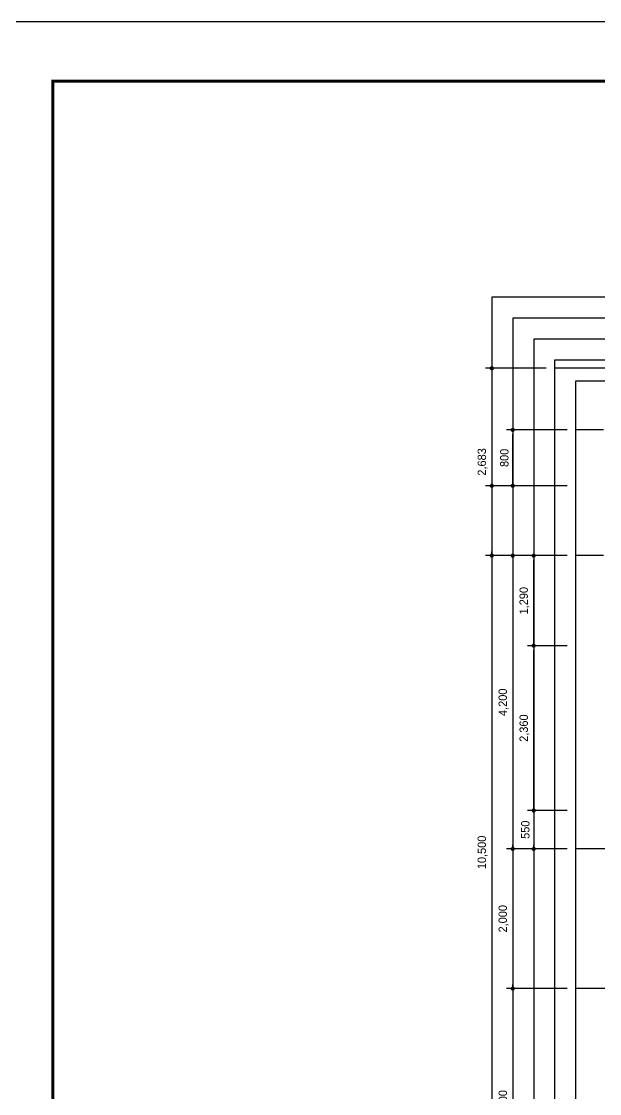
# Model space of a CAD drawing. Header units: millimetres. Extents: x -224448 to 1592092, y -164641 to 319001.
# Drawn here: x 215490 to 223768, y 154597 to 169950 of the extents above; entities that cross this region are included whole.
import ezdxf

# ---------------------------------------------------------------- set-up
doc = ezdxf.new("R2010")
doc.units = ezdxf.units.MM
doc.linetypes.add('CENTER2', pattern=[1.125, 0.75, -0.125, 0.125, -0.125])
doc.layers.get('Defpoints').update_dxf_attribs({"color": 35})
for name, color, linetype in [('ARREA', 1, 'Continuous'), ('DIM', 3, 'Continuous'), ('I_FORMAT', 7, 'Continuous')]:
    doc.layers.add(name, color=color, linetype=linetype)
doc.styles.add('IABU-글꼴스타일', font='')
doc.styles.get('IABU-글꼴스타일').set_extended_font_data('HY울릉도L')
doc.dimstyles.new('IABC-100 (SUB)', dxfattribs={"dimscale": 60, "dimtxt": 2, "dimasz": 1, "dimexe": 1.5, "dimexo": 2, "dimgap": 1, "dimtad": 1, "dimdec": 0, "dimdsep": 46, "dimlunit": 6, "dimtxsty": 'IABU-글꼴스타일', "dimblk": '1234_Dot', "dimcen": 1, "dimclrd": 4, "dimclre": 4, "dimclrt": 7, "dimadec": 0, "dimazin": 0, "dimtfac": 1, "dimtdec": 0, "dimtix": 1, "dimtmove": 2, "dimatfit": 3, "dimldrblk": '1234_Dot', "dimfxl": 2, "dimtolj": 1, "dimtzin": 0, "dimarcsym": 0})

# ---------------------------------------------------------------- blocks, each defined once
blk = doc.blocks.new('1234_Dot')
at = {"color": 0, "linetype": 'ByBlock', "lineweight": -2}
blk.add_line((-0.5, 0), (-1, 0), dxfattribs=at)
at = {"color": 0, "linetype": 'ByBlock', "const_width": 0.5}
blk.add_lwpolyline([(-0.25, 0, 1), (0.25, 0, 1)], format="xyb", close=True, dxfattribs=at)
blk = doc.blocks.new('*D449')
at = {"layer": 'Defpoints', "color": 0, "ltscale": 50, "transparency": 16777216}
for p in [(223125, 164983), (222225, 162300), (223425, 162300)]:
    blk.add_point(p, dxfattribs=at)
at = {"layer": 'DIM', "color": 4, "lineweight": -2, "ltscale": 50, "transparency": 16777216}
for p, q in [((223005, 164983), (222135, 164983)), ((222225, 164923), (222225, 162360)), ((223305, 162300), (222135, 162300))]:
    blk.add_line(p, q, dxfattribs=at)
at = {"layer": 'DIM', "color": 4, "lineweight": -2, "ltscale": 50, "transparency": 16777216, "xscale": 60, "yscale": 60, "zscale": 60}
for p, rotation in [((222225, 164983), 90), ((222225, 162300), 270)]:
    blk.add_blockref('1234_Dot', p, dxfattribs=dict(at, rotation=rotation))
at = {"layer": 'DIM', "color": 7, "ltscale": 50, "transparency": 16777216, "insert": (222093, 163642), "char_height": 120, "attachment_point": 5, "rotation": 90, "style": 'IABU-글꼴스타일'}
blk.add_mtext('\\A1;2,683', dxfattribs=at)
blk = doc.blocks.new('*D450')
at = {"layer": 'Defpoints', "color": 0, "ltscale": 50, "transparency": 16777216}
for p in [(223425, 162300), (222525, 158100), (223425, 158100)]:
    blk.add_point(p, dxfattribs=at)
at = {"layer": 'DIM', "color": 4, "lineweight": -2, "ltscale": 50, "transparency": 16777216}
for p, q in [((223305, 162300), (222435, 162300)), ((222525, 162240), (222525, 158160)), ((223305, 158100), (222435, 158100))]:
    blk.add_line(p, q, dxfattribs=at)
at = {"layer": 'DIM', "color": 4, "lineweight": -2, "ltscale": 50, "transparency": 16777216, "xscale": 60, "yscale": 60, "zscale": 60}
for p, rotation in [((222525, 162300), 90), ((222525, 158100), 270)]:
    blk.add_blockref('1234_Dot', p, dxfattribs=dict(at, rotation=rotation))
at = {"layer": 'DIM', "color": 7, "ltscale": 50, "transparency": 16777216, "insert": (222393, 160200), "char_height": 120, "attachment_point": 5, "rotation": 90, "style": 'IABU-글꼴스타일'}
blk.add_mtext('\\A1;4,200', dxfattribs=at)
blk = doc.blocks.new('*D451')
at = {"layer": 'Defpoints', "color": 0, "ltscale": 50, "transparency": 16777216}
for p in [(222525, 164100), (223425, 164100), (223425, 163300)]:
    blk.add_point(p, dxfattribs=at)
at = {"layer": 'DIM', "color": 4, "lineweight": -2, "ltscale": 50, "transparency": 16777216}
for p, q in [((223305, 164100), (222435, 164100)), ((222525, 163360), (222525, 164040)), ((223305, 163300), (222435, 163300))]:
    blk.add_line(p, q, dxfattribs=at)
at = {"layer": 'DIM', "color": 4, "lineweight": -2, "ltscale": 50, "transparency": 16777216, "xscale": 60, "yscale": 60, "zscale": 60}
for p, rotation in [((222525, 164100), 90), ((222525, 163300), 270)]:
    blk.add_blockref('1234_Dot', p, dxfattribs=dict(at, rotation=rotation))
at = {"layer": 'DIM', "color": 7, "ltscale": 50, "transparency": 16777216, "insert": (222405, 163700), "char_height": 120, "attachment_point": 5, "rotation": 90, "style": 'IABU-글꼴스타일'}
blk.add_mtext('\\A1;800', dxfattribs=at)
blk = doc.blocks.new('*D452')
at = {"layer": 'Defpoints', "color": 0, "ltscale": 50, "transparency": 16777216}
for p in [(223425, 158100), (222525, 156100), (223425, 156100)]:
    blk.add_point(p, dxfattribs=at)
at = {"layer": 'DIM', "color": 4, "lineweight": -2, "ltscale": 50, "transparency": 16777216}
for p, q in [((223305, 158100), (222435, 158100)), ((222525, 158040), (222525, 156160)), ((223305, 156100), (222435, 156100))]:
    blk.add_line(p, q, dxfattribs=at)
at = {"layer": 'DIM', "color": 4, "lineweight": -2, "ltscale": 50, "transparency": 16777216, "xscale": 60, "yscale": 60, "zscale": 60}
for p, rotation in [((222525, 158100), 90), ((222525, 156100), 270)]:
    blk.add_blockref('1234_Dot', p, dxfattribs=dict(at, rotation=rotation))
at = {"layer": 'DIM', "color": 7, "ltscale": 50, "transparency": 16777216, "insert": (222393, 157100), "char_height": 120, "attachment_point": 5, "rotation": 90, "style": 'IABU-글꼴스타일'}
blk.add_mtext('\\A1;2,000', dxfattribs=at)
blk = doc.blocks.new('*D453')
at = {"layer": 'Defpoints', "color": 0, "ltscale": 50, "transparency": 16777216}
for p in [(223425, 156100), (222525, 152800), (223425, 152800)]:
    blk.add_point(p, dxfattribs=at)
at = {"layer": 'DIM', "color": 4, "lineweight": -2, "ltscale": 50, "transparency": 16777216}
for p, q in [((223305, 156100), (222435, 156100)), ((222525, 156040), (222525, 152860)), ((223305, 152800), (222435, 152800))]:
    blk.add_line(p, q, dxfattribs=at)
at = {"layer": 'DIM', "color": 4, "lineweight": -2, "ltscale": 50, "transparency": 16777216, "xscale": 60, "yscale": 60, "zscale": 60}
for p, rotation in [((222525, 156100), 90), ((222525, 152800), 270)]:
    blk.add_blockref('1234_Dot', p, dxfattribs=dict(at, rotation=rotation))
at = {"layer": 'DIM', "color": 7, "ltscale": 50, "transparency": 16777216, "insert": (222393, 154450), "char_height": 120, "attachment_point": 5, "rotation": 90, "style": 'IABU-글꼴스타일'}
blk.add_mtext('\\A1;3,300', dxfattribs=at)
blk = doc.blocks.new('*D443')
at = {"layer": 'Defpoints', "color": 0, "ltscale": 50, "transparency": 16777216}
for p in [(223425, 163300), (222225, 152800), (223425, 152800)]:
    blk.add_point(p, dxfattribs=at)
at = {"layer": 'DIM', "color": 4, "lineweight": -2, "ltscale": 50, "transparency": 16777216}
for p, q in [((223305, 163300), (222135, 163300)), ((222225, 163240), (222225, 152860)), ((223305, 152800), (222135, 152800))]:
    blk.add_line(p, q, dxfattribs=at)
at = {"layer": 'DIM', "color": 4, "lineweight": -2, "ltscale": 50, "transparency": 16777216, "xscale": 60, "yscale": 60, "zscale": 60}
for p, rotation in [((222225, 163300), 90), ((222225, 152800), 270)]:
    blk.add_blockref('1234_Dot', p, dxfattribs=dict(at, rotation=rotation))
at = {"layer": 'DIM', "color": 7, "ltscale": 50, "transparency": 16777216, "insert": (222093, 158050), "char_height": 120, "attachment_point": 5, "rotation": 90, "style": 'IABU-글꼴스타일'}
blk.add_mtext('\\A1;10,500', dxfattribs=at)
blk = doc.blocks.new('*D795')
at = {"layer": 'Defpoints', "color": 0, "ltscale": 50, "transparency": 16777216}
for p in [(223425, 158650), (222825, 158100), (223425, 158100)]:
    blk.add_point(p, dxfattribs=at)
at = {"layer": 'DIM', "color": 4, "lineweight": -2, "ltscale": 50, "transparency": 16777216}
for p, q in [((223305, 158650), (222735, 158650)), ((222825, 158590), (222825, 158160)), ((223305, 158100), (222735, 158100))]:
    blk.add_line(p, q, dxfattribs=at)
at = {"layer": 'DIM', "color": 4, "lineweight": -2, "ltscale": 50, "transparency": 16777216, "xscale": 60, "yscale": 60, "zscale": 60}
for p, rotation in [((222825, 158650), 90), ((222825, 158100), 270)]:
    blk.add_blockref('1234_Dot', p, dxfattribs=dict(at, rotation=rotation))
at = {"layer": 'DIM', "color": 7, "ltscale": 50, "transparency": 16777216, "insert": (222705, 158375), "char_height": 120, "attachment_point": 5, "rotation": 90, "style": 'IABU-글꼴스타일'}
blk.add_mtext('\\A1;550', dxfattribs=at)
blk = doc.blocks.new('*D796')
at = {"layer": 'Defpoints', "color": 0, "ltscale": 50, "transparency": 16777216}
for p in [(222825, 161010), (223425, 161010), (223425, 158650)]:
    blk.add_point(p, dxfattribs=at)
at = {"layer": 'DIM', "color": 4, "lineweight": -2, "ltscale": 50, "transparency": 16777216}
for p, q in [((223305, 161010), (222735, 161010)), ((222825, 158710), (222825, 160950)), ((223305, 158650), (222735, 158650))]:
    blk.add_line(p, q, dxfattribs=at)
at = {"layer": 'DIM', "color": 4, "lineweight": -2, "ltscale": 50, "transparency": 16777216, "xscale": 60, "yscale": 60, "zscale": 60}
for p, rotation in [((222825, 161010), 90), ((222825, 158650), 270)]:
    blk.add_blockref('1234_Dot', p, dxfattribs=dict(at, rotation=rotation))
at = {"layer": 'DIM', "color": 7, "ltscale": 50, "transparency": 16777216, "insert": (222693, 159830), "char_height": 120, "attachment_point": 5, "rotation": 90, "style": 'IABU-글꼴스타일'}
blk.add_mtext('\\A1;2,360', dxfattribs=at)
blk = doc.blocks.new('*D797')
at = {"layer": 'Defpoints', "color": 0, "ltscale": 50, "transparency": 16777216}
for p in [(222825, 162300), (223425, 162300), (223425, 161010)]:
    blk.add_point(p, dxfattribs=at)
at = {"layer": 'DIM', "color": 4, "lineweight": -2, "ltscale": 50, "transparency": 16777216}
for p, q in [((223305, 162300), (222735, 162300)), ((222825, 161070), (222825, 162240)), ((223305, 161010), (222735, 161010))]:
    blk.add_line(p, q, dxfattribs=at)
at = {"layer": 'DIM', "color": 4, "lineweight": -2, "ltscale": 50, "transparency": 16777216, "xscale": 60, "yscale": 60, "zscale": 60}
for p, rotation in [((222825, 162300), 90), ((222825, 161010), 270)]:
    blk.add_blockref('1234_Dot', p, dxfattribs=dict(at, rotation=rotation))
at = {"layer": 'DIM', "color": 7, "ltscale": 50, "transparency": 16777216, "insert": (222693, 161655), "char_height": 120, "attachment_point": 5, "rotation": 90, "style": 'IABU-글꼴스타일'}
blk.add_mtext('\\A1;1,290', dxfattribs=at)

msp = doc.modelspace()

# ---------------------------------------------------------------- linework, layer by layer
at = {"layer": 'ARREA', "color": 1, "linetype": 'CENTER2', "ltscale": 2000}
for p, q in [((237624.894, 164982.992), (223124.894, 164982.992)), ((237324.894, 164100.492), (223424.894, 164100.492)), ((237324.894, 162300.492), (223424.894, 162300.492)), ((229074.894, 158100.492), (223424.894, 158100.492)), ((228374.894, 156100.492), (223424.894, 156100.492))]:
    msp.add_line(p, q, dxfattribs=at)
at = {"layer": 'Defpoints'}
for points in [[(215060, 169950.153), (248660, 169950.153), (248660, 146190.153), (215060, 146190.153)], [(238524.894, 166000.492), (222224.894, 166000.492), (222224.894, 150900.492), (238524.894, 150900.492)], [(238224.894, 165700.492), (222524.894, 165700.492), (222524.894, 151200.492), (238224.894, 151200.492)], [(237924.894, 165400.492), (222824.894, 165400.492), (222824.894, 151500.492), (237924.894, 151500.492)], [(237624.894, 165100.492), (223124.894, 165100.492), (223124.894, 151800.492), (237624.894, 151800.492)], [(237324.894, 164800.492), (223424.894, 164800.492), (223424.894, 152100.492), (237324.894, 152100.492)]]:
    msp.add_lwpolyline(points, close=True, dxfattribs=at)
at = {"layer": 'I_FORMAT', "const_width": 40.174}
msp.add_lwpolyline([(244647.975, 147045.353), (215940, 147045.353), (215940, 169094.953), (244647.975, 169094.953)], dxfattribs=at)

# ---------------------------------------------------------------- dimensions: what is measured, and where the dimension line sits
at = {"layer": 'DIM', "ltscale": 50}
for base, p1, p2, picture, middle in [((222224.8943, 162300.4917), (223124.8943, 164982.9925), (223424.8943, 162300.4917), '*D449', (222093.4657, 163641.7421)), ((222524.894, 164100.492), (223424.894, 163300.492), (223424.894, 164100.492), '*D451', (222404.894, 163700.492)), ((222224.894, 152800.492), (223424.894, 163300.492), (223424.894, 152800.492), '*D443', (222093.466, 158050.492)), ((222524.894, 158100.492), (223424.894, 162300.492), (223424.894, 158100.492), '*D450', (222393.466, 160200.492)), ((222824.894, 162300.492), (223424.894, 161010.492), (223424.894, 162300.492), '*D797', (222693.466, 161655.492)), ((222824.894, 161010.492), (223424.894, 158650.492), (223424.894, 161010.492), '*D796', (222693.466, 159830.492)), ((222824.894, 158100.492), (223424.894, 158650.492), (223424.894, 158100.492), '*D795', (222704.894, 158375.492)), ((222524.894, 156100.492), (223424.894, 158100.492), (223424.894, 156100.492), '*D452', (222393.466, 157100.492)), ((222524.894, 152800.492), (223424.894, 156100.492), (223424.894, 152800.492), '*D453', (222393.466, 154450.492))]:
    dim = msp.add_linear_dim(base=base, p1=p1, p2=p2, angle=90, dimstyle='IABC-100 (SUB)', dxfattribs=at)
    dim.commit()
    dim.dimension.update_dxf_attribs({"geometry": picture, "text_midpoint": middle})

doc.saveas('drawing.dxf')
